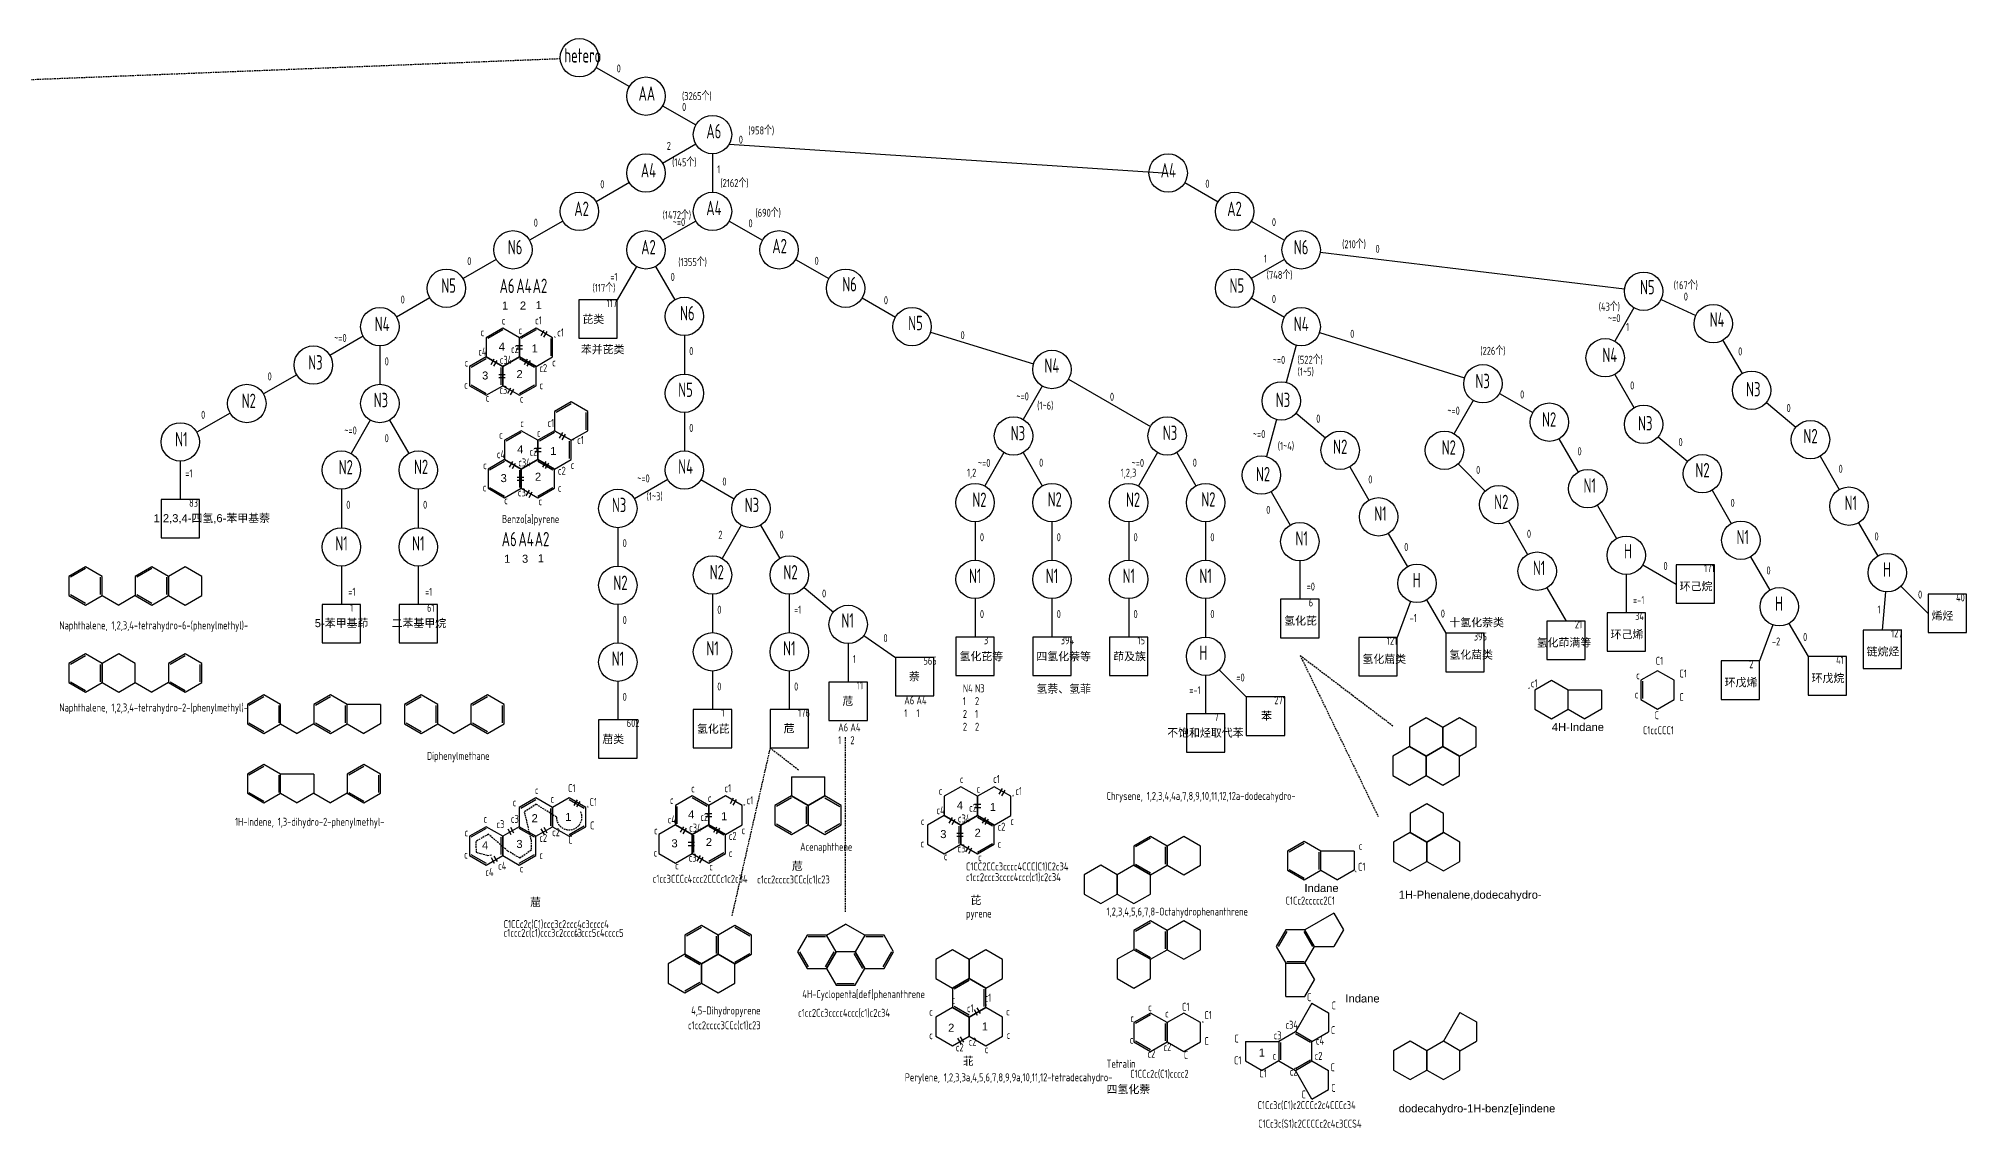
# Model space of a CAD drawing. Header units: millimetres. Extents: x 1948 to 8157, y -969 to 2597.
# Drawn here: x 3629 to 4232, y 1172 to 1512 of the extents above; entities that cross this region are included whole.
import ezdxf

# ---------------------------------------------------------------- set-up
doc = ezdxf.new("R2010")
doc.units = ezdxf.units.MM
doc.linetypes.add('ACAD_ISO07W100', pattern=[3, 0, -3])
doc.linetypes.add('DASHED2', pattern=[9.525, 6.35, -3.175])
for name, color, linetype in [('text', 7, 'ACAD_ISO07W100'), ('打断层', 30, 'Continuous'), ('解构', 10, 'DASHED2')]:
    doc.layers.add(name, color=color, linetype=linetype)
doc.styles.get("Standard").update_dxf_attribs({"font": 'arial.ttf'})
doc.styles.add('text', font='hzs.shx', dxfattribs={"width": 0.75, "bigfont": 'hztx.shx'})

msp = doc.modelspace()

# ---------------------------------------------------------------- linework, layer by layer
for p, q in [((3803.65, 1503.03), (3814.04, 1497.03)), ((3824.43, 1491.03), (3834.83, 1485.03)), ((3834.83, 1479.03), (3824.43, 1473.03)), ((3840.02, 1476.03), (3840.02, 1464.03)), ((3845.22, 1479.03), (3982.38, 1470.03)), ((3814.04, 1467.03), (3803.65, 1461.03)), ((3987.57, 1467.03), (3997.96, 1461.03)), ((3793.26, 1455.03), (3782.87, 1449.03)), ((3834.83, 1455.03), (3824.43, 1449.03)), ((3845.22, 1455.03), (3855.61, 1449.03)), ((4008.36, 1455.03), (4018.75, 1449.03)), ((3772.47, 1443.03), (3762.08, 1437.03)), ((3816.24, 1440.83), (3810.24, 1430.44)), ((3822.24, 1440.83), (3828.24, 1430.44)), ((3866, 1443.03), (3876.4, 1437.03)), ((4018.75, 1443.03), (4008.36, 1437.03)), ((4029.9, 1445.31), (4124.97, 1433.82)), ((3751.69, 1431.03), (3741.3, 1425.03)), ((3886.79, 1431.03), (3897.18, 1425.03)), ((4008.36, 1431.03), (4018.75, 1425.03)), ((4127.92, 1427.9), (4121.92, 1417.51)), ((4136.36, 1430.56), (4147.24, 1425.49)), ((3730.9, 1419.03), (3720.51, 1413.03)), ((3736.1, 1416.03), (3736.1, 1404.03)), ((3831.24, 1419.24), (3831.24, 1407.24)), ((3908.11, 1420.27), (3940.33, 1410.42)), ((4022.39, 1416.23), (4019.29, 1404.64)), ((4029.67, 1420.23), (4074.99, 1406)), ((4155.67, 1417.76), (4161.67, 1407.37)), ((3710.12, 1407.03), (3699.73, 1401.03)), ((3943.07, 1403.46), (3937.07, 1393.07)), ((3951.27, 1405.66), (3976.87, 1390.88)), ((4121.92, 1407.12), (4127.92, 1396.73)), ((4077.71, 1399), (4071.71, 1388.61)), ((4085.91, 1401.2), (4096.3, 1395.2)), ((4169.27, 1398.32), (4178.46, 1390.6)), ((3689.33, 1395.03), (3678.94, 1389.03)), ((3733.1, 1392.83), (3727.1, 1382.44)), ((3739.1, 1392.83), (3745.1, 1382.44)), ((3831.24, 1395.24), (3831.24, 1383.24)), ((4016.18, 1393.05), (4013.07, 1381.46)), ((4022.33, 1394.99), (4031.52, 1387.27)), ((4104.49, 1387), (4110.49, 1376.61)), ((4135.52, 1387.67), (4144.71, 1379.96)), ((3673.75, 1380.03), (3673.75, 1368.03)), ((3931.07, 1382.68), (3925.07, 1372.29)), ((3937.07, 1382.68), (3943.07, 1372.29)), ((3979.07, 1382.68), (3973.07, 1372.29)), ((3985.07, 1382.68), (3991.07, 1372.29)), ((4186.06, 1381.55), (4192.06, 1371.16)), ((3826.04, 1374.24), (3815.65, 1368.24)), ((3836.43, 1374.24), (3846.83, 1368.24)), ((4039.12, 1378.22), (4045.12, 1367.83)), ((4072.95, 1379.17), (4081.44, 1370.69)), ((3724.1, 1371.24), (3724.1, 1359.24)), ((3748.1, 1371.24), (3748.1, 1359.24)), ((4014.52, 1370.46), (4020.52, 1360.07)), ((4152.31, 1370.91), (4158.31, 1360.51)), ((4088.68, 1361.25), (4094.68, 1350.86)), ((4116.49, 1366.22), (4122.49, 1355.83)), ((3810.45, 1359.24), (3810.45, 1347.24)), ((3849.02, 1360.04), (3843.02, 1349.65)), ((3855.02, 1360.04), (3861.02, 1349.65)), ((3922.07, 1361.09), (3922.07, 1349.09)), ((3946.07, 1361.09), (3946.07, 1349.09)), ((3970.07, 1361.09), (3970.07, 1349.09)), ((3994.07, 1361.09), (3994.07, 1349.09)), ((4051.12, 1357.44), (4057.12, 1347.04)), ((4198.06, 1360.76), (4204.06, 1350.37)), ((4164.31, 1350.12), (4170.31, 1339.73)), ((3724.1, 1347.24), (3724.1, 1335.24)), ((3748.1, 1347.24), (3748.1, 1335.24)), ((4023.52, 1348.88), (4023.52, 1336.88)), ((4125.49, 1344.63), (4125.49, 1332.63)), ((4130.69, 1347.63), (4141.08, 1341.63)), ((3649.3, 1338.03), (3654.5, 1335.03)), ((3659.69, 1338.03), (3654.5, 1335.03)), ((3840.02, 1338.46), (3840.02, 1326.46)), ((3864.02, 1338.46), (3864.02, 1326.46)), ((3868.62, 1340.6), (3877.81, 1332.89)), ((4100.68, 1340.46), (4106.68, 1330.07)), ((4206.54, 1339.2), (4205.49, 1327.24)), ((4211.3, 1340.93), (4219.79, 1332.45)), ((3810.45, 1335.24), (3810.45, 1323.24)), ((3922.07, 1337.09), (3922.07, 1325.09)), ((3946.07, 1337.09), (3946.07, 1325.09)), ((3970.07, 1337.09), (3970.07, 1325.09)), ((3994.07, 1337.09), (3994.07, 1325.09)), ((4058.07, 1336.21), (4053.96, 1324.93)), ((4063.12, 1336.65), (4069.12, 1326.26)), ((3887.32, 1325.59), (3897.15, 1318.7)), ((4171.26, 1328.9), (4167.15, 1317.62)), ((4176.31, 1329.34), (4182.31, 1318.95)), ((3882.41, 1323.03), (3882.41, 1311.03)), ((3840.02, 1314.46), (3840.02, 1302.46)), ((3864.02, 1314.46), (3864.02, 1302.46)), ((3994.07, 1313.09), (3994.07, 1301.09)), ((3998.31, 1314.85), (4006.8, 1306.36)), ((3659.69, 1310.83), (3664.89, 1307.83)), ((3670.09, 1310.83), (3664.89, 1307.83)), ((3810.45, 1311.24), (3810.45, 1299.24)), ((4117.77, 1308.5), (4107.37, 1308.5)), ((4117.77, 1308.5), (4117.77, 1302.5)), ((3736.27, 1304), (3725.88, 1304)), ((3736.27, 1304), (3736.27, 1298)), ((4107.37, 1302.5), (4112.57, 1299.5)), ((4117.77, 1302.5), (4112.57, 1299.5)), ((3705.09, 1298), (3710.29, 1295)), ((3715.48, 1298), (3710.29, 1295)), ((3725.88, 1298), (3731.07, 1295)), ((3736.27, 1298), (3731.07, 1295)), ((3754.16, 1298), (3759.35, 1295)), ((3764.55, 1298), (3759.35, 1295)), ((3715.48, 1282.26), (3705.09, 1282.26)), ((3715.48, 1282.26), (3715.48, 1276.26)), ((3864.68, 1281.45), (3864.68, 1275.45)), ((3864.68, 1281.45), (3875.08, 1281.45)), ((3875.08, 1275.45), (3875.08, 1281.45)), ((3705.09, 1276.26), (3710.29, 1273.26)), ((3715.48, 1276.26), (3710.29, 1273.26)), ((3715.48, 1276.26), (3720.68, 1273.26)), ((3725.88, 1276.26), (3720.68, 1273.26)), ((3864.68, 1275.45), (3869.88, 1272.45)), ((3869.88, 1272.45), (3875.08, 1275.45)), ((4040.49, 1258.21), (4030.1, 1258.21)), ((4040.49, 1258.21), (4040.49, 1252.21)), ((4030.1, 1252.21), (4035.3, 1249.21)), ((4040.49, 1252.21), (4035.3, 1249.21)), ((3875.62, 1231.92), (3881.62, 1235.39)), ((3887.62, 1231.92), (3881.62, 1235.39)), ((4034.12, 1238.8), (4025.12, 1233.6)), ((4034.12, 1238.8), (4037.12, 1233.6)), ((4037.12, 1233.6), (4034.12, 1228.41)), ((4019.12, 1212.82), (4019.12, 1223.21)), ((4025.12, 1223.21), (4028.12, 1218.01)), ((4028.12, 1228.41), (4034.12, 1228.41)), ((4025.12, 1212.82), (4028.12, 1218.01)), ((4019.12, 1212.82), (4025.12, 1212.82)), ((4027.32, 1210.72), (4022.12, 1201.72)), ((4027.32, 1210.72), (4032.51, 1207.72)), ((4032.51, 1207.72), (4032.51, 1201.72)), ((4073.56, 1207.83), (4068.36, 1198.83)), ((4073.56, 1207.83), (4078.75, 1204.83)), ((4078.75, 1204.83), (4078.75, 1198.83)), ((4006.53, 1198.72), (4016.93, 1198.72)), ((4006.53, 1198.72), (4006.53, 1192.72)), ((4027.32, 1198.72), (4032.51, 1201.72)), ((4073.56, 1195.83), (4078.75, 1198.83)), ((4006.53, 1192.72), (4011.73, 1189.72)), ((4016.93, 1192.72), (4011.73, 1189.72)), ((4027.32, 1192.72), (4032.51, 1189.72)), ((4027.32, 1180.72), (4022.12, 1189.72)), ((4032.51, 1183.72), (4032.51, 1189.72)), ((4027.32, 1180.72), (4032.51, 1183.72))]:
    msp.add_line(p, q)
for points in [[(3798.24, 1430.44), (3798.24, 1418.44), (3810.24, 1418.44), (3810.24, 1430.44)], [(3769.3, 1418.59), (3769.3, 1412.59), (3774.5, 1409.59), (3779.69, 1412.59), (3779.69, 1418.59), (3774.5, 1421.59)], [(3779.69, 1418.59), (3779.69, 1412.59), (3784.89, 1409.59), (3790.08, 1412.59), (3790.08, 1418.59), (3784.89, 1421.59)], [(3764.1, 1409.59), (3764.1, 1403.59), (3769.3, 1400.59), (3774.5, 1403.59), (3774.5, 1409.59), (3769.3, 1412.59)], [(3774.5, 1409.59), (3774.5, 1403.59), (3779.69, 1400.59), (3784.89, 1403.59), (3784.89, 1409.59), (3779.69, 1412.59)], [(3790.67, 1395.54), (3790.67, 1389.54), (3795.87, 1386.54), (3801.06, 1389.54), (3801.06, 1395.54), (3795.87, 1398.54)], [(3775.08, 1386.54), (3775.08, 1380.54), (3780.28, 1377.54), (3785.47, 1380.54), (3785.47, 1386.54), (3780.28, 1389.54)], [(3785.47, 1386.54), (3785.47, 1380.54), (3790.67, 1377.54), (3795.87, 1380.54), (3795.87, 1386.54), (3790.67, 1389.54)], [(3769.89, 1377.54), (3769.89, 1371.54), (3775.08, 1368.54), (3780.28, 1371.54), (3780.28, 1377.54), (3775.08, 1380.54)], [(3780.28, 1377.54), (3780.28, 1371.54), (3785.47, 1368.54), (3790.67, 1371.54), (3790.67, 1377.54), (3785.47, 1380.54)], [(3667.75, 1368.03), (3667.75, 1356.03), (3679.75, 1356.03), (3679.75, 1368.03)], [(3638.91, 1344.03), (3638.91, 1338.03), (3644.1, 1335.03), (3649.3, 1338.03), (3649.3, 1344.03), (3644.1, 1347.03)], [(3659.69, 1344.03), (3659.69, 1338.03), (3664.89, 1335.03), (3670.09, 1338.03), (3670.09, 1344.03), (3664.89, 1347.03)], [(3670.09, 1344.03), (3670.09, 1338.03), (3675.28, 1335.03), (3680.48, 1338.03), (3680.48, 1344.03), (3675.28, 1347.03)], [(4141.08, 1347.63), (4141.08, 1335.63), (4153.08, 1335.63), (4153.08, 1347.63)], [(4219.79, 1338.45), (4219.79, 1326.45), (4231.79, 1326.45), (4231.79, 1338.45)], [(3718.1, 1335.24), (3718.1, 1323.24), (3730.1, 1323.24), (3730.1, 1335.24)], [(3742.1, 1335.24), (3742.1, 1323.24), (3754.1, 1323.24), (3754.1, 1335.24)], [(4017.52, 1336.88), (4017.52, 1324.88), (4029.52, 1324.88), (4029.52, 1336.88)], [(4119.49, 1332.63), (4119.49, 1320.63), (4131.49, 1320.63), (4131.49, 1332.63)], [(4069.12, 1326.26), (4069.12, 1314.26), (4081.12, 1314.26), (4081.12, 1326.26)], [(4100.68, 1330.07), (4100.68, 1318.07), (4112.68, 1318.07), (4112.68, 1330.07)], [(4199.49, 1327.24), (4199.49, 1315.24), (4211.49, 1315.24), (4211.49, 1327.24)], [(3638.91, 1316.83), (3638.91, 1310.83), (3644.1, 1307.83), (3649.3, 1310.83), (3649.3, 1316.83), (3644.1, 1319.83)], [(3649.3, 1316.83), (3649.3, 1310.83), (3654.5, 1307.83), (3659.69, 1310.83), (3659.69, 1316.83), (3654.5, 1319.83)], [(3670.09, 1316.83), (3670.09, 1310.83), (3675.28, 1307.83), (3680.48, 1310.83), (3680.48, 1316.83), (3675.28, 1319.83)], [(3916.07, 1325.09), (3916.07, 1313.09), (3928.07, 1313.09), (3928.07, 1325.09)], [(3940.07, 1325.09), (3940.07, 1313.09), (3952.07, 1313.09), (3952.07, 1325.09)], [(3964.07, 1325.09), (3964.07, 1313.09), (3976.07, 1313.09), (3976.07, 1325.09)], [(4041.96, 1324.93), (4041.96, 1312.93), (4053.96, 1312.93), (4053.96, 1324.93)], [(3897.15, 1318.7), (3897.15, 1306.7), (3909.15, 1306.7), (3909.15, 1318.7)], [(4130.09, 1305.57), (4135.28, 1302.57), (4140.48, 1305.57), (4140.48, 1311.57), (4135.28, 1314.57), (4130.09, 1311.57)], [(4155.15, 1317.62), (4155.15, 1305.62), (4167.15, 1305.62), (4167.15, 1317.62)], [(4182.31, 1318.95), (4182.31, 1306.95), (4194.31, 1306.95), (4194.31, 1318.95)], [(3876.41, 1311.03), (3876.41, 1299.03), (3888.41, 1299.03), (3888.41, 1311.03)], [(4096.98, 1308.5), (4096.98, 1302.5), (4102.18, 1299.5), (4107.37, 1302.5), (4107.37, 1308.5), (4102.18, 1311.5)], [(3694.7, 1304), (3694.7, 1298), (3699.9, 1295), (3705.09, 1298), (3705.09, 1304), (3699.9, 1307)], [(3715.48, 1304), (3715.48, 1298), (3720.68, 1295), (3725.88, 1298), (3725.88, 1304), (3720.68, 1307)], [(3743.77, 1304), (3743.77, 1298), (3748.96, 1295), (3754.16, 1298), (3754.16, 1304), (3748.96, 1307)], [(3764.55, 1304), (3764.55, 1298), (3769.75, 1295), (3774.94, 1298), (3774.94, 1304), (3769.75, 1307)], [(3834.02, 1302.46), (3834.02, 1290.46), (3846.02, 1290.46), (3846.02, 1302.46)], [(3858.02, 1302.46), (3858.02, 1290.46), (3870.02, 1290.46), (3870.02, 1302.46)], [(3988.07, 1301.09), (3988.07, 1289.09), (4000.07, 1289.09), (4000.07, 1301.09)], [(4006.8, 1306.36), (4006.8, 1294.36), (4018.8, 1294.36), (4018.8, 1306.36)], [(3804.45, 1299.24), (3804.45, 1287.24), (3816.45, 1287.24), (3816.45, 1299.24)], [(4057.78, 1296.85), (4057.78, 1290.85), (4062.97, 1287.85), (4068.17, 1290.85), (4068.17, 1296.85), (4062.97, 1299.85)], [(4068.17, 1296.85), (4068.17, 1290.85), (4073.37, 1287.85), (4078.56, 1290.85), (4078.56, 1296.85), (4073.37, 1299.85)], [(4052.58, 1287.85), (4052.58, 1281.85), (4057.78, 1278.85), (4062.97, 1281.85), (4062.97, 1287.85), (4057.78, 1290.85)], [(4062.97, 1287.85), (4062.97, 1281.85), (4068.17, 1278.85), (4073.37, 1281.85), (4073.37, 1287.85), (4068.17, 1290.85)], [(3694.7, 1282.26), (3694.7, 1276.26), (3699.9, 1273.26), (3705.09, 1276.26), (3705.09, 1282.26), (3699.9, 1285.26)], [(3725.88, 1282.26), (3725.88, 1276.26), (3731.07, 1273.26), (3736.27, 1276.26), (3736.27, 1282.26), (3731.07, 1285.26)], [(3912.44, 1275.33), (3912.44, 1269.33), (3917.63, 1266.33), (3922.83, 1269.33), (3922.83, 1275.33), (3917.63, 1278.33)], [(3922.83, 1275.33), (3922.83, 1269.33), (3928.02, 1266.33), (3933.22, 1269.33), (3933.22, 1275.33), (3928.02, 1278.33)], [(3779.66, 1271.84), (3779.66, 1265.84), (3784.86, 1262.84), (3790.06, 1265.84), (3790.06, 1271.84), (3784.86, 1274.84)], [(3790.06, 1271.84), (3790.06, 1265.84), (3795.25, 1262.84), (3800.45, 1265.84), (3800.45, 1271.84), (3795.25, 1274.84)], [(3828.47, 1272.45), (3828.47, 1266.45), (3833.66, 1263.45), (3838.86, 1266.45), (3838.86, 1272.45), (3833.66, 1275.45)], [(3838.86, 1272.45), (3838.86, 1266.45), (3844.06, 1263.45), (3849.25, 1266.45), (3849.25, 1272.45), (3844.06, 1275.45)], [(3859.49, 1272.45), (3859.49, 1266.45), (3864.68, 1263.45), (3869.88, 1266.45), (3869.88, 1272.45), (3864.68, 1275.45)], [(3869.88, 1272.45), (3869.88, 1266.45), (3875.08, 1263.45), (3880.27, 1266.45), (3880.27, 1272.45), (3875.08, 1275.45)], [(4057.97, 1270), (4057.97, 1264), (4063.16, 1261), (4068.36, 1264), (4068.36, 1270), (4063.16, 1273)], [(3764.07, 1262.84), (3764.07, 1256.84), (3769.27, 1253.84), (3774.47, 1256.84), (3774.47, 1262.84), (3769.27, 1265.84)], [(3774.47, 1262.84), (3774.47, 1256.84), (3779.66, 1253.84), (3784.86, 1256.84), (3784.86, 1262.84), (3779.66, 1265.84)], [(3823.27, 1263.45), (3823.27, 1257.45), (3828.47, 1254.45), (3833.66, 1257.45), (3833.66, 1263.45), (3828.47, 1266.45)], [(3833.66, 1263.45), (3833.66, 1257.45), (3838.86, 1254.45), (3844.06, 1257.45), (3844.06, 1263.45), (3838.86, 1266.45)], [(3907.24, 1266.33), (3907.24, 1260.33), (3912.44, 1257.33), (3917.63, 1260.33), (3917.63, 1266.33), (3912.44, 1269.33)], [(3917.63, 1266.33), (3917.63, 1260.33), (3922.83, 1257.33), (3928.02, 1260.33), (3928.02, 1266.33), (3922.83, 1269.33)], [(3971.7, 1259.8), (3971.7, 1253.8), (3976.9, 1250.8), (3982.09, 1253.8), (3982.09, 1259.8), (3976.9, 1262.8)], [(3982.09, 1259.8), (3982.09, 1253.8), (3987.29, 1250.8), (3992.48, 1253.8), (3992.48, 1259.8), (3987.29, 1262.8)], [(4019.71, 1258.21), (4019.71, 1252.21), (4024.91, 1249.21), (4030.1, 1252.21), (4030.1, 1258.21), (4024.91, 1261.21)], [(4052.77, 1261), (4052.77, 1255), (4057.97, 1252), (4063.16, 1255), (4063.16, 1261), (4057.97, 1264)], [(4063.16, 1261), (4063.16, 1255), (4068.36, 1252), (4073.56, 1255), (4073.56, 1261), (4068.36, 1264)], [(3956.11, 1250.8), (3956.11, 1244.8), (3961.31, 1241.8), (3966.5, 1244.8), (3966.5, 1250.8), (3961.31, 1253.8)], [(3966.5, 1250.8), (3966.5, 1244.8), (3971.7, 1241.8), (3976.9, 1244.8), (3976.9, 1250.8), (3971.7, 1253.8)], [(3831.41, 1231.98), (3831.41, 1225.98), (3836.6, 1222.98), (3841.8, 1225.98), (3841.8, 1231.98), (3836.6, 1234.98)], [(3841.8, 1231.98), (3841.8, 1225.98), (3846.99, 1222.98), (3852.19, 1225.98), (3852.19, 1231.98), (3846.99, 1234.98)], [(3971.7, 1233.42), (3971.7, 1227.42), (3976.9, 1224.42), (3982.09, 1227.42), (3982.09, 1233.42), (3976.9, 1236.42)], [(3982.09, 1233.42), (3982.09, 1227.42), (3987.29, 1224.42), (3992.48, 1227.42), (3992.48, 1233.42), (3987.29, 1236.42)], [(3869.62, 1231.92), (3866.62, 1226.73), (3869.62, 1221.53), (3875.62, 1221.53), (3878.62, 1226.73), (3875.62, 1231.92)], [(3887.62, 1231.92), (3884.62, 1226.73), (3887.62, 1221.53), (3893.62, 1221.53), (3896.62, 1226.73), (3893.62, 1231.92)], [(4016.12, 1228.41), (4019.12, 1223.21), (4025.12, 1223.21), (4028.12, 1228.41), (4025.12, 1233.6), (4019.12, 1233.6)], [(3826.21, 1222.98), (3826.21, 1216.98), (3831.41, 1213.98), (3836.6, 1216.98), (3836.6, 1222.98), (3831.41, 1225.98)], [(3836.6, 1222.98), (3836.6, 1216.98), (3841.8, 1213.98), (3846.99, 1216.98), (3846.99, 1222.98), (3841.8, 1225.98)], [(3878.62, 1226.73), (3875.62, 1221.53), (3878.62, 1216.33), (3884.62, 1216.33), (3887.62, 1221.53), (3884.62, 1226.73)], [(3909.8, 1224.39), (3909.8, 1218.39), (3915, 1215.39), (3920.19, 1218.39), (3920.19, 1224.39), (3915, 1227.39)], [(3920.19, 1224.39), (3920.19, 1218.39), (3925.39, 1215.39), (3930.58, 1218.39), (3930.58, 1224.39), (3925.39, 1227.39)], [(3966.5, 1224.42), (3966.5, 1218.42), (3971.7, 1215.42), (3976.9, 1218.42), (3976.9, 1224.42), (3971.7, 1227.42)], [(3915, 1215.39), (3915, 1209.39), (3920.19, 1206.39), (3925.39, 1209.39), (3925.39, 1215.39), (3920.19, 1218.39)], [(3909.8, 1206.39), (3909.8, 1200.39), (3915, 1197.39), (3920.19, 1200.39), (3920.19, 1206.39), (3915, 1209.39)], [(3920.19, 1206.39), (3920.19, 1200.39), (3925.39, 1197.39), (3930.58, 1200.39), (3930.58, 1206.39), (3925.39, 1209.39)], [(3971.7, 1204.64), (3971.7, 1198.64), (3976.9, 1195.64), (3982.09, 1198.64), (3982.09, 1204.64), (3976.9, 1207.64)], [(3982.09, 1204.64), (3982.09, 1198.64), (3987.29, 1195.64), (3992.48, 1198.64), (3992.48, 1204.64), (3987.29, 1207.64)], [(4016.93, 1192.72), (4022.12, 1189.72), (4027.32, 1192.72), (4027.32, 1198.72), (4022.12, 1201.72), (4016.93, 1198.72)], [(4052.77, 1195.83), (4052.77, 1189.83), (4057.97, 1186.83), (4063.16, 1189.83), (4063.16, 1195.83), (4057.97, 1198.83)], [(4063.16, 1195.83), (4063.16, 1189.83), (4068.36, 1186.83), (4073.56, 1189.83), (4073.56, 1195.83), (4068.36, 1198.83)]]:
    msp.add_lwpolyline(points, close=True)
for points in [[(3774.5, 1421.01), (3769.8, 1418.3)], [(3784.89, 1421.01), (3780.19, 1418.3)], [(3789.58, 1412.87), (3789.58, 1418.3)], [(3769.3, 1412.01), (3764.6, 1409.3)], [(3784.39, 1409.3), (3779.69, 1412.01)], [(3764.6, 1403.87), (3769.3, 1401.16)], [(3774, 1403.87), (3774, 1409.3)], [(3779.69, 1401.16), (3784.39, 1403.87)], [(3795.87, 1397.96), (3791.17, 1395.25)], [(3800.56, 1389.83), (3800.56, 1395.25)], [(3780.28, 1388.96), (3775.58, 1386.25)], [(3790.67, 1388.96), (3785.97, 1386.25)], [(3795.37, 1380.83), (3795.37, 1386.25)], [(3775.08, 1379.96), (3770.39, 1377.25)], [(3790.17, 1377.25), (3785.47, 1379.96)], [(3779.78, 1371.83), (3779.78, 1377.25)], [(3770.39, 1371.83), (3775.08, 1369.11)], [(3785.47, 1369.11), (3790.17, 1371.83)], [(3644.1, 1346.46), (3639.41, 1343.74)], [(3648.8, 1338.32), (3648.8, 1343.74)], [(3664.89, 1346.46), (3660.19, 1343.74)], [(3669.59, 1338.32), (3669.59, 1343.74)], [(3639.41, 1338.32), (3644.1, 1335.61)], [(3660.19, 1338.32), (3664.89, 1335.61)], [(3644.1, 1319.25), (3639.41, 1316.54)], [(3675.28, 1319.25), (3670.59, 1316.54)], [(3648.8, 1311.12), (3648.8, 1316.54)], [(3679.98, 1311.12), (3679.98, 1316.54)], [(3639.41, 1311.12), (3644.1, 1308.41)], [(3670.59, 1311.12), (3675.28, 1308.41)], [(4130.59, 1311.28), (4130.59, 1305.86)], [(3699.9, 1306.43), (3695.2, 1303.72)], [(3704.59, 1298.29), (3704.59, 1303.72)], [(3720.68, 1306.43), (3715.98, 1303.72)], [(3725.38, 1298.29), (3725.38, 1303.72)], [(3748.96, 1306.43), (3744.27, 1303.72)], [(3753.66, 1298.29), (3753.66, 1303.72)], [(3769.75, 1306.43), (3765.05, 1303.72)], [(3774.44, 1298.29), (3774.44, 1303.72)], [(3695.2, 1298.29), (3699.9, 1295.58)], [(3715.98, 1298.29), (3720.68, 1295.58)], [(3744.27, 1298.29), (3748.96, 1295.58)], [(3765.05, 1298.29), (3769.75, 1295.58)], [(3699.9, 1284.68), (3695.2, 1281.97)], [(3731.07, 1284.68), (3726.38, 1281.97)], [(3704.59, 1276.55), (3704.59, 1281.97)], [(3735.77, 1276.55), (3735.77, 1281.97)], [(3695.2, 1276.55), (3699.9, 1273.83)], [(3726.38, 1276.55), (3731.07, 1273.83)], [(3784.86, 1274.26), (3780.16, 1271.55)], [(3789.56, 1266.13), (3789.56, 1271.55)], [(3799.95, 1271.55), (3795.25, 1274.26)], [(3828.97, 1266.74), (3828.97, 1272.16)], [(3838.36, 1272.16), (3833.66, 1274.87)], [(3864.68, 1274.87), (3859.99, 1272.16)], [(3869.38, 1266.74), (3869.38, 1272.16)], [(3875.08, 1274.87), (3879.77, 1272.16)], [(3769.27, 1265.26), (3764.57, 1262.55)], [(3784.36, 1262.55), (3779.66, 1265.26)], [(3795.25, 1263.41), (3799.95, 1266.13)], [(3843.56, 1263.16), (3838.86, 1265.87)], [(3859.99, 1266.74), (3864.68, 1264.03)], [(3879.77, 1266.74), (3875.08, 1264.03)], [(3917.13, 1260.62), (3917.13, 1266.04)], [(3927.52, 1266.04), (3922.83, 1268.76)], [(3773.97, 1257.13), (3773.97, 1262.55)], [(3834.16, 1257.74), (3834.16, 1263.16)], [(3922.83, 1257.91), (3927.52, 1260.62)], [(3976.9, 1262.22), (3972.2, 1259.51)], [(3981.59, 1254.09), (3981.59, 1259.51)], [(4024.91, 1260.63), (4020.21, 1257.92)], [(3764.57, 1257.13), (3769.27, 1254.41)], [(3779.66, 1254.41), (3784.36, 1257.13)], [(3838.86, 1255.03), (3843.56, 1257.74)], [(3972.2, 1254.09), (3976.9, 1251.38)], [(4029.6, 1252.5), (4029.6, 1257.92)], [(4020.21, 1252.5), (4024.91, 1249.79)], [(3976.9, 1235.84), (3972.2, 1233.13)], [(3836.6, 1234.4), (3831.91, 1231.69)], [(3841.3, 1226.27), (3841.3, 1231.69)], [(3851.69, 1231.69), (3846.99, 1234.4)], [(3875.33, 1231.42), (3869.91, 1231.42)], [(3893.33, 1231.42), (3887.91, 1231.42)], [(3981.59, 1227.71), (3981.59, 1233.13)], [(4019.41, 1233.1), (4016.7, 1228.41)], [(4027.54, 1228.41), (4024.83, 1233.1)], [(3836.1, 1222.69), (3831.41, 1225.4)], [(3846.99, 1223.56), (3851.69, 1226.27)], [(3867.2, 1226.73), (3869.91, 1222.03)], [(3875.33, 1222.03), (3878.04, 1226.73)], [(3887.04, 1221.53), (3884.33, 1226.23)], [(3893.33, 1222.03), (3896.04, 1226.73)], [(3972.2, 1227.71), (3976.9, 1225)], [(4019.41, 1223.71), (4024.83, 1223.71)], [(3831.41, 1214.56), (3836.1, 1217.27)], [(3878.91, 1216.83), (3884.33, 1216.83)], [(3920.19, 1217.81), (3915.5, 1215.1)], [(3924.89, 1209.68), (3924.89, 1215.1)], [(3920.19, 1206.97), (3915.5, 1209.68)], [(3976.9, 1207.06), (3972.2, 1204.35)], [(3972.2, 1198.93), (3976.9, 1196.22)], [(3981.59, 1198.93), (3981.59, 1204.35)], [(4026.82, 1198.44), (4022.12, 1201.15)], [(4017.43, 1198.44), (4017.43, 1193.01)], [(4022.12, 1190.3), (4026.82, 1193.01)]]:
    msp.add_lwpolyline(points)
for centre in [(3798.45, 1506.03), (3819.24, 1494.03), (3840.02, 1482.03), (3819.24, 1470.03), (3982.38, 1470.03), (3798.45, 1458.03), (3840.02, 1458.03), (4003.16, 1458.03), (3777.67, 1446.03), (3819.24, 1446.03), (3860.81, 1446.03), (4023.94, 1446.03), (3756.88, 1434.03), (3881.59, 1434.03), (4003.16, 1434.03), (4130.92, 1433.1), (3736.1, 1422.03), (3831.24, 1425.24), (3902.38, 1422.03), (4023.94, 1422.03), (4152.67, 1422.96), (3715.32, 1410.03), (4118.92, 1412.31), (3946.07, 1408.66), (4080.71, 1404.2), (3694.53, 1398.03), (3736.1, 1398.03), (3831.24, 1401.24), (4017.73, 1398.84), (4164.67, 1402.17), (4101.49, 1392.2), (4130.92, 1391.53), (3673.75, 1386.03), (3934.07, 1387.88), (3982.07, 1387.88), (4183.06, 1386.74), (4036.12, 1383.42), (4068.71, 1383.42), (3724.1, 1377.24), (3748.1, 1377.24), (3831.24, 1377.24), (4011.52, 1375.66), (4149.31, 1376.1), (4113.49, 1371.42), (3810.45, 1365.24), (3852.02, 1365.24), (3922.07, 1367.09), (3946.07, 1367.09), (3970.07, 1367.09), (3994.07, 1367.09), (4048.12, 1362.63), (4085.68, 1366.45), (4195.06, 1365.96), (4161.31, 1355.32), (3724.1, 1353.24), (3748.1, 1353.24), (4023.52, 1354.88), (4125.49, 1350.63), (3840.02, 1344.46), (3864.02, 1344.46), (4097.68, 1345.66), (4207.06, 1345.18), (3810.45, 1341.24), (3922.07, 1343.09), (3946.07, 1343.09), (3970.07, 1343.09), (3994.07, 1343.09), (4060.12, 1341.85), (4173.31, 1334.53), (3882.41, 1329.03), (3840.02, 1320.46), (3864.02, 1320.46), (3810.45, 1317.24), (3994.07, 1319.09)]:
    msp.add_circle(centre, 6)
at = {"layer": '打断层'}
for p, q in [((3778.69, 1416.11), (3780.69, 1416.11)), ((3786.45, 1419.24), (3787.45, 1420.97)), ((3787.32, 1418.74), (3788.32, 1420.47)), ((3770.86, 1410.24), (3771.86, 1411.97)), ((3771.73, 1409.74), (3772.73, 1411.47)), ((3778.69, 1415.11), (3780.69, 1415.11)), ((3781.26, 1410.24), (3782.26, 1411.97)), ((3782.12, 1409.74), (3783.12, 1411.47)), ((3773.25, 1407.11), (3775.25, 1407.11)), ((3773.25, 1406.11), (3775.25, 1406.11)), ((3776.06, 1401.24), (3777.06, 1402.97)), ((3776.92, 1400.74), (3777.92, 1402.47)), ((3792.23, 1387.19), (3793.23, 1388.92)), ((3793.1, 1386.69), (3794.1, 1388.42)), ((3776.64, 1378.19), (3777.64, 1379.92)), ((3777.51, 1377.69), (3778.51, 1379.42)), ((3784.47, 1384.06), (3786.47, 1384.06)), ((3784.47, 1383.06), (3786.47, 1383.06)), ((3787.04, 1378.19), (3788.04, 1379.92)), ((3787.9, 1377.69), (3788.9, 1379.42)), ((3779.03, 1375.06), (3781.03, 1375.06)), ((3779.03, 1374.06), (3781.03, 1374.06)), ((3781.84, 1369.19), (3782.84, 1370.92)), ((3782.71, 1368.69), (3783.71, 1370.42)), ((3929.59, 1275.99), (3930.59, 1277.72)), ((3930.45, 1275.49), (3931.45, 1277.22)), ((3796.81, 1272.49), (3797.81, 1274.22)), ((3797.68, 1271.99), (3798.68, 1273.72)), ((3845.62, 1273.1), (3846.62, 1274.84)), ((3846.48, 1272.6), (3847.48, 1274.34)), ((3921.83, 1272.86), (3923.83, 1272.86)), ((3921.83, 1271.86), (3923.83, 1271.86)), ((3776.03, 1265.18), (3777.03, 1263.45)), ((3776.9, 1265.68), (3777.9, 1263.95)), ((3786.42, 1265.18), (3787.42, 1263.45)), ((3787.29, 1265.68), (3788.29, 1263.95)), ((3830.03, 1264.1), (3831.03, 1265.84)), ((3830.9, 1263.6), (3831.9, 1265.34)), ((3837.86, 1269.98), (3839.86, 1269.98)), ((3837.86, 1268.98), (3839.86, 1268.98)), ((3840.42, 1264.1), (3841.42, 1265.84)), ((3841.29, 1263.6), (3842.29, 1265.34)), ((3914, 1266.99), (3915, 1268.72)), ((3914.86, 1266.49), (3915.86, 1268.22)), ((3924.39, 1266.99), (3925.39, 1268.72)), ((3925.26, 1266.49), (3926.26, 1268.22)), ((3832.41, 1260.98), (3834.41, 1260.98)), ((3832.41, 1259.98), (3834.41, 1259.98)), ((3916.38, 1263.86), (3918.38, 1263.86)), ((3916.38, 1262.86), (3918.38, 1262.86)), ((3919.2, 1257.99), (3920.2, 1259.72)), ((3920.06, 1257.49), (3921.06, 1259.22)), ((3770.83, 1256.18), (3771.83, 1254.45)), ((3771.7, 1256.68), (3772.7, 1254.95)), ((3835.23, 1255.1), (3836.23, 1256.84)), ((3836.09, 1254.6), (3837.09, 1256.34)), ((3921.75, 1208.74), (3922.75, 1207)), ((3922.62, 1209.24), (3923.62, 1207.5)), ((3916.56, 1199.74), (3917.56, 1198)), ((3917.42, 1200.24), (3918.42, 1198.5))]:
    msp.add_line(p, q, dxfattribs=at)
at = {"layer": '解构', "ltscale": 0.08}
for p, q in [((3462.3, 1492.71), (3792.46, 1505.79)), ((4023.63, 1319.32), (4052.71, 1297.27)), ((4023.63, 1319.32), (4047.97, 1269.05)), ((3858.02, 1290.46), (3846, 1237.74)), ((3858.02, 1290.46), (3867.05, 1283.5)), ((3881.62, 1239.2), (3881.62, 1293.96)), ((3784.92, 1272.85), (3781.23, 1270.4)), ((3791.25, 1268.84), (3784.92, 1272.85)), ((3781.23, 1270.4), (3782.29, 1265.95)), ((3782.29, 1265.95), (3783.32, 1261.61)), ((3770.03, 1263.48), (3766.06, 1261.23)), ((3766.06, 1261.23), (3766.18, 1257.83)), ((3776.01, 1258.28), (3770.03, 1263.48)), ((3783.32, 1261.61), (3783.32, 1258.48)), ((3766.18, 1257.83), (3769.77, 1256.88)), ((3769.77, 1256.88), (3771.15, 1257.08)), ((3779.82, 1256.03), (3776.01, 1258.28)), ((3783.32, 1258.48), (3779.82, 1256.03))]:
    msp.add_line(p, q, dxfattribs=at)
msp.add_arc((3795.25, 1268.84), 4, 180, 27.49392, dxfattribs=at)

# ---------------------------------------------------------------- texts
at = {"layer": 'text', "style": 'text', "width": 0.75}
for s, height, p in [('hetero', 4.5, (3793.71, 1504.53)), ('0', 2.5, (3810.08, 1501.43)), ('AA', 4.5, (3816.93, 1492.62)), ('(3265个)', 2.5, (3830.48, 1492.8)), ('0', 2.5, (3830.51, 1489.42)), ('A6', 4.5, (3838.11, 1480.85)), ('0', 2.5, (3848.23, 1479.21)), ('(958个)', 2.5, (3851.2, 1482.07)), ('2', 2.5, (3825.73, 1477.25)), ('A4', 4.5, (3817.64, 1468.62)), ('(145个)', 2.5, (3827.39, 1472.14)), ('1', 2.5, (3841.51, 1469.94)), ('A4', 4.5, (3980.07, 1468.62)), ('0', 2.5, (3804.95, 1465.25)), ('(2162个)', 2.5, (3842.48, 1465.64)), ('0', 2.5, (3994, 1465.43)), ('A2', 4.5, (3796.86, 1456.62)), ('(1472个)', 2.5, (3824.44, 1455.65)), ('A4', 4.5, (3838.09, 1456.86)), ('(690个)', 2.5, (3853.43, 1456.35)), ('A2', 4.5, (4000.85, 1456.62)), ('0', 2.5, (3784.16, 1453.25)), ('~=0', 2.5, (3827.58, 1453.43)), ('0', 2.5, (3851.25, 1453.08)), ('0', 2.5, (4014.78, 1453.43)), ('N6', 4.5, (3776.07, 1444.62)), ('A2', 4.5, (3817.75, 1444.62)), ('A2', 4.5, (3858.72, 1444.97)), ('N6', 4.5, (4021.64, 1444.62)), ('(210个)', 2.5, (4036.73, 1446.53)), ('0', 2.5, (4047.15, 1445.09)), ('0', 2.5, (3763.38, 1441.25)), ('(1355个)', 2.5, (3829.32, 1440.98)), ('0', 2.5, (3871.9, 1441.36)), ('1', 2.5, (4012.31, 1442.02)), ('(748个)', 2.5, (4013.15, 1436.94)), ('N5', 4.5, (3755.29, 1432.62)), ('A6', 4.5, (3773.52, 1432.53)), ('A4', 4.5, (3778.75, 1432.53)), ('A2', 4.5, (3783.84, 1432.53)), ('(117个)', 2.5, (3802.56, 1432.91)), ('=1', 2.5, (3808.11, 1436.36)), ('0', 2.5, (3826.95, 1436.32)), ('N6', 4.5, (3880.56, 1433.04)), ('N5', 4.5, (4001.56, 1432.62)), ('N5', 4.5, (4129.81, 1432.14)), ('(167个)', 2.5, (4140.32, 1433.73)), ('0', 2.5, (3742.59, 1429.25)), ('117', 2.5, (3806.99, 1428.17)), ('N6', 4.5, (3829.89, 1423.99)), ('0', 2.5, (3893.55, 1429.03)), ('0', 2.5, (4014.78, 1429.43)), ('(43个)', 2.5, (4116.9, 1427.01)), ('0', 2.5, (4143.47, 1430.18)), ('N4', 4.5, (3734.5, 1420.62)), ('c', 2.5, (3774.19, 1422.69)), ('c1', 2.5, (3784.58, 1422.75)), ('c1', 2.5, (3791.51, 1418.99)), ('N5', 4.5, (3901.16, 1420.92)), ('N4', 4.5, (4021.64, 1420.62)), ('~=0', 2.5, (4119.8, 1423.43)), ('1', 2.5, (4125.43, 1420.69)), ('N4', 4.5, (4151.56, 1422)), ('~=0', 2.5, (3721.81, 1417.25)), ('c4', 2.5, (3766.86, 1412.98)), ('c', 2.5, (3767.56, 1419.04)), ('c2', 2.5, (3777.06, 1413.78)), ('c', 2.5, (3779.41, 1419.67)), ('0', 2.5, (3832.73, 1413.15)), ('0', 2.5, (3917.51, 1418.13)), ('0', 2.5, (4039.24, 1418.56)), ('(226个)', 2.5, (4079.9, 1413.24)), ('N4', 4.5, (4118.05, 1410.95)), ('0', 2.5, (4160.46, 1413.05)), ('N3', 4.5, (3713.72, 1408.62)), ('0', 2.5, (3737.59, 1409.94)), ('c', 2.5, (3762.58, 1409.56)), ('c34', 2.5, (3773.56, 1410.42)), ('c2', 2.5, (3785.94, 1407.84)), ('c', 2.5, (3789.93, 1409.62)), ('N4', 4.5, (3943.74, 1407.63)), ('~=0', 2.5, (4015.05, 1410.41)), ('(522个)', 2.5, (4022.82, 1410.44)), ('0', 2.5, (3701.02, 1405.25)), ('c', 2.5, (3762.45, 1402.62)), ('c3', 2.5, (3773.43, 1401.06)), ('c', 2.5, (3785.94, 1402.49)), ('N5', 4.5, (3829.31, 1400.08)), ('N3', 4.5, (4078.4, 1402.8)), ('0', 2.5, (4126.71, 1402.41)), ('N3', 4.5, (4162.95, 1400.24)), ('N2', 4.5, (3692.93, 1396.62)), ('N3', 4.5, (3734.17, 1396.86)), ('c', 2.5, (3769.17, 1398.6)), ('c', 2.5, (3779.85, 1398.29)), ('~=0', 2.5, (3934.95, 1399)), ('(1~6)', 2.5, (3941.45, 1396.13)), ('0', 2.5, (3964.19, 1398.89)), ('N3', 4.5, (4016.01, 1396.91)), ('0', 2.5, (4092.33, 1399.6)), ('0', 2.5, (4175.58, 1395.37)), ('0', 2.5, (3680.24, 1393.25)), ('c', 2.5, (3779.97, 1390.64)), ('c1', 2.5, (3788.47, 1390.7)), ('0', 2.5, (3832.73, 1389.15)), ('0', 2.5, (4028.64, 1392.04)), ('~=0', 2.5, (4069.59, 1394.54)), ('N2', 4.5, (4099.19, 1390.8)), ('N3', 4.5, (4129.2, 1389.59)), ('N1', 4.5, (3672.15, 1384.62)), ('~=0', 2.5, (3724.98, 1388.36)), ('0', 2.5, (3737.59, 1385.94)), ('c', 2.5, (3773.35, 1386.99)), ('c', 2.5, (3785.19, 1387.62)), ('c1', 2.5, (3797.75, 1385.38)), ('N3', 4.5, (3933.2, 1386.51)), ('N3', 4.5, (3980.72, 1386.63)), ('~=0', 2.5, (4008.84, 1387.23)), ('N2', 4.5, (4033.93, 1382.28)), ('N2', 4.5, (4067.84, 1382.05)), ('0', 2.5, (4141.83, 1384.73)), ('N2', 4.5, (4180.87, 1385.61)), ('N2', 4.5, (3723.23, 1375.88)), ('N2', 4.5, (3746.75, 1375.99)), ('c4', 2.5, (3772.65, 1380.93)), ('c34', 2.5, (3779.34, 1378.37)), ('c2', 2.5, (3782.84, 1381.73)), ('c', 2.5, (3795.72, 1377.57)), ('N4', 4.5, (3829.31, 1376.08)), ('~=0', 2.5, (3922.95, 1378.21)), ('0', 2.5, (3942.06, 1378.28)), ('~=0', 2.5, (3970.95, 1378.21)), ('0', 2.5, (3990.06, 1378.28)), ('0', 2.5, (4110.27, 1381.85)), ('N2', 4.5, (4147.12, 1374.97)), ('=1', 2.5, (3675.31, 1374.94)), ('c', 2.5, (3768.36, 1377.51)), ('c2', 2.5, (3791.72, 1375.79)), ('~=0', 2.5, (3816.5, 1373.39)), ('0', 2.5, (3843.11, 1372.39)), ('1,2', 2.5, (3919.53, 1375.17)), ('1,2,3', 2.5, (3967.53, 1375.17)), ('N2', 4.5, (4009.8, 1373.72)), ('0', 2.5, (4044.9, 1373.06)), ('0', 2.5, (4078.58, 1376.04)), ('N1', 4.5, (4112.15, 1370.17)), ('0', 2.5, (4191.84, 1376.39)), ('83', 2.5, (3676.5, 1365.76)), ('0', 2.5, (3725.59, 1365.15)), ('0', 2.5, (3749.59, 1365.15)), ('c', 2.5, (3768.23, 1370.57)), ('c', 2.5, (3774.95, 1366.55)), ('c3', 2.5, (3779.21, 1369.01)), ('c', 2.5, (3785.63, 1366.24)), ('c', 2.5, (3791.72, 1370.44)), ('N3', 4.5, (3808.59, 1364.08)), ('(1~3)', 2.5, (3819.44, 1367.8)), ('N3', 4.5, (3850.09, 1364.08)), ('N2', 4.5, (3921.2, 1365.73)), ('N2', 4.5, (3944.72, 1365.84)), ('N2', 4.5, (3969.2, 1365.73)), ('N2', 4.5, (3992.72, 1365.84)), ('N2', 4.5, (4084.25, 1365.03)), ('0', 2.5, (4158.08, 1365.75)), ('N1', 4.5, (4193.71, 1364.71)), ('Benzo[a]pyrene', 2.5, (3774.25, 1360.69)), ('0', 2.5, (4013.01, 1363.57)), ('N1', 4.5, (4046.77, 1361.38)), ('N1', 4.5, (3722.17, 1352.08)), ('N1', 4.5, (3746.17, 1352.08)), ('A6', 4.5, (3774.18, 1353.43)), ('A4', 4.5, (3779.41, 1353.43)), ('A2', 4.5, (3784.5, 1353.43)), ('0', 2.5, (3811.94, 1353.15)), ('2', 2.5, (3841.85, 1355.79)), ('0', 2.5, (3860.95, 1355.83)), ('0', 2.5, (3923.56, 1355)), ('0', 2.5, (3947.56, 1355)), ('0', 2.5, (3971.56, 1355)), ('0', 2.5, (3995.56, 1355)), ('N1', 4.5, (4022.17, 1353.63)), ('0', 2.5, (4094.46, 1356.09)), ('N1', 4.5, (4159.96, 1354.07)), ('0', 2.5, (4203.05, 1355.26)), ('0', 2.5, (4056.11, 1351.94)), ('H', 4.5, (4124.76, 1349.65)), ('N2', 4.5, (3809.06, 1339.78)), ('N2', 4.5, (3839.15, 1343.09)), ('N2', 4.5, (3862.2, 1343.07)), ('N1', 4.5, (3920.14, 1341.93)), ('N1', 4.5, (3944.14, 1341.93)), ('N1', 4.5, (3968.14, 1341.93)), ('N1', 4.5, (3992.14, 1341.93)), ('H', 4.5, (4058.77, 1340.6)), ('N1', 4.5, (4096.33, 1344.41)), ('0', 2.5, (4137.12, 1346.03)), ('171', 2.5, (4149.84, 1345.36)), ('0', 2.5, (4169.3, 1344.62)), ('H', 4.5, (4205.71, 1343.93)), ('=1', 2.5, (3726.22, 1337.96)), ('=1', 2.5, (3750.22, 1337.96)), ('0', 2.5, (3874.24, 1337.43)), ('=0', 2.5, (4025.64, 1339.6)), ('=-1', 2.5, (4127.61, 1335.35)), ('H', 4.5, (4171.96, 1333.28)), ('0', 2.5, (4216.66, 1337.1)), ('40', 2.5, (4228.54, 1336.18)), ('1', 2.5, (3726.85, 1332.97)), ('61', 2.5, (3750.85, 1332.97)), ('0', 2.5, (3811.94, 1329.15)), ('0', 2.5, (3841.51, 1332.37)), ('=1', 2.5, (3865.51, 1332.37)), ('N1', 4.5, (3880.3, 1328.01)), ('0', 2.5, (3923.56, 1331)), ('0', 2.5, (3947.56, 1331)), ('0', 2.5, (3971.56, 1331)), ('0', 2.5, (3995.56, 1331)), ('6', 2.5, (4026.28, 1334.61)), ('-1', 2.5, (4057.81, 1329.76)), ('0', 2.5, (4067.55, 1331.16)), ('34', 2.5, (4128.25, 1330.36)), ('1', 2.5, (4204.02, 1332.44)), ('Naphthalene, 1,2,3,4-tetrahydro-6-(phenylmethyl)-', 2.5, (3635.93, 1327.49)), ('0', 2.5, (3893.42, 1323.49)), ('3', 2.5, (3924.82, 1322.82)), ('394', 2.5, (3948.82, 1322.82)), ('15', 2.5, (3972.82, 1322.82)), ('121', 2.5, (4050.72, 1322.66)), ('395', 2.5, (4077.87, 1323.99)), ('21', 2.5, (4109.44, 1327.8)), ('0', 2.5, (4180.74, 1323.85)), ('127', 2.5, (4208.24, 1324.98)), ('N1', 4.5, (3808.52, 1316.08)), ('N1', 4.5, (3838.09, 1319.3)), ('N1', 4.5, (3862.09, 1319.3)), ('1', 2.5, (3883.9, 1316.94)), ('H', 4.5, (3992.14, 1317.93)), ('-2', 2.5, (4171, 1322.44)), ('41', 2.5, (4191.06, 1316.68)), ('565', 2.5, (3905.91, 1316.44)), ('=0', 2.5, (4003.68, 1311.18)), ('c', 2.5, (4128.61, 1311.89)), ('C1', 2.5, (4134.69, 1316.4)), ('C1', 2.5, (4142.07, 1312.43)), ('2', 2.5, (4163.91, 1315.35)), ('0', 2.5, (3811.94, 1305.15)), ('0', 2.5, (3841.51, 1308.37)), ('0', 2.5, (3865.51, 1308.37)), ('11', 2.5, (3885.16, 1308.76)), ('N4', 2.5, (3918.24, 1307.82)), ('N3', 2.5, (3922.04, 1307.82)), ('=-1', 2.5, (3988.98, 1307.24)), ('c1', 2.5, (4095.7, 1309.37)), ('c', 2.5, (4128.16, 1305.91)), ('C', 2.5, (4142.07, 1305.06)), ('Naphthalene, 1,2,3,4-tetrahydro-2-(phenylmethyl)-', 2.5, (3635.93, 1301.82)), ('1', 2.5, (3842.78, 1300.19)), ('176', 2.5, (3866.78, 1300.19)), ('1', 2.5, (3899.94, 1300.05)), ('A6', 2.5, (3899.94, 1304.05)), ('1', 2.5, (3903.74, 1300.05)), ('A4', 2.5, (3903.74, 1304.05)), ('1', 2.5, (3918.24, 1303.82)), ('2', 2.5, (3918.24, 1299.82)), ('1', 2.5, (3922.04, 1299.82)), ('2', 2.5, (3922.04, 1303.82)), ('7', 2.5, (3996.82, 1298.82)), ('271', 2.5, (4015.55, 1304.1)), ('C', 2.5, (4134.34, 1299.41)), ('602', 2.5, (3813.21, 1296.97)), ('A6', 2.5, (3879.29, 1295.61)), ('A4', 2.5, (3883.09, 1295.61)), ('2', 2.5, (3918.24, 1295.82)), ('2', 2.5, (3922.04, 1295.82)), ('C1ccCCC1', 2.5, (4130.7, 1294.71)), ('Diphenylmethane', 2.5, (3750.79, 1286.72)), ('1', 2.5, (3879.29, 1291.61)), ('2', 2.5, (3883.09, 1291.61)), ('c', 2.5, (3784.55, 1276)), ('C1', 2.5, (3794.89, 1276.62)), ('c', 2.5, (3833.35, 1276.55)), ('c1', 2.5, (3843.74, 1276.61)), ('c', 2.5, (3910.7, 1275.79)), ('c', 2.5, (3917.32, 1279.44)), ('c', 2.5, (3922.55, 1276.42)), ('c1', 2.5, (3927.71, 1279.5)), ('c1', 2.5, (3934.64, 1275.74)), ('c', 2.5, (3777.6, 1272.19)), ('c', 2.5, (3789.38, 1273.32)), ('C1', 2.5, (3801.62, 1272.32)), ('c', 2.5, (3826.73, 1272.9)), ('c', 2.5, (3838.58, 1273.53)), ('c1', 2.5, (3850.67, 1272.85)), ('c4', 2.5, (3910, 1269.73)), ('c2', 2.5, (3920.19, 1270.52)), ('Chrysene, 1,2,3,4,4a,7,8,9,10,11,12,12a-dodecahydro-', 2.5, (3963.14, 1274.2)), ('1H-Indene, 1,3-dihydro-2-phenylmethyl-', 2.5, (3690.84, 1266.12)), ('c', 2.5, (3768.45, 1267.07)), ('c3', 2.5, (3772.53, 1265.38)), ('c3', 2.5, (3777.03, 1267.03)), ('c2', 2.5, (3789.91, 1262.87)), ('C', 2.5, (3801.77, 1264.97)), ('c', 2.5, (3821.75, 1263.42)), ('c4', 2.5, (3826.03, 1266.84)), ('c34', 2.5, (3832.73, 1264.28)), ('c2', 2.5, (3836.22, 1267.64)), ('c', 2.5, (3849.1, 1263.49)), ('c', 2.5, (3905.13, 1266.31)), ('c34', 2.5, (3916.69, 1267.17)), ('c2', 2.5, (3929.08, 1264.59)), ('c', 2.5, (3933.07, 1266.37)), ('c', 2.5, (3762.55, 1262.81)), ('c2', 2.5, (3785.91, 1261.09)), ('C', 2.5, (3794.95, 1260.51)), ('c2', 2.5, (3845.11, 1261.7)), ('Acenaphthene', 2.5, (3867.39, 1258.3)), ('c', 2.5, (3905, 1259.37)), ('c3', 2.5, (3916.56, 1257.81)), ('c', 2.5, (3929.08, 1259.24)), ('c', 2.5, (4041.91, 1258.61)), ('c', 2.5, (3762.42, 1255.87)), ('c4', 2.5, (3769.05, 1250.44)), ('c4', 2.5, (3773.05, 1252.36)), ('c', 2.5, (3779.82, 1251.54)), ('c', 2.5, (3785.91, 1255.74)), ('c', 2.5, (3821.62, 1256.49)), ('c', 2.5, (3828.34, 1252.46)), ('c3', 2.5, (3832.6, 1254.92)), ('c', 2.5, (3839.02, 1252.15)), ('c', 2.5, (3845.11, 1256.35)), ('c', 2.5, (3912.31, 1255.35)), ('C1CC2CCc3cccc4CCC(C1)C2c34', 2.5, (3919.21, 1252.16)), ('c', 2.5, (3922.99, 1255.04)), ('C1', 2.5, (4041.68, 1252.06)), ('c1cc3CCCc4ccc2CCCc1c2c34', 2.5, (3821.33, 1248.31)), ('c1cc2cccc3CCc(c1)c23', 2.5, (3853.96, 1248.1)), ('c1cc2ccc3cccc4ccc(c1)c2c34', 2.5, (3919.21, 1248.82)), ('C1Cc2ccccc2C1', 2.5, (4019.06, 1241.5)), ('C1CCc2c(C1)ccc3c2ccc4c3cccc4', 2.5, (3774.77, 1234.17)), ('pyrene', 2.5, (3919.21, 1237.47)), ('1,2,3,4,5,6,7,8-Octahydrophenanthrene ', 2.5, (3963.14, 1238.08)), ('c1ccc2c(c1)ccc3c2ccc4', 2.5, (3774.77, 1231.43)), ('4H-Cyclopenta[def]phenanthrene', 2.5, (3868.08, 1212.29)), ('c', 2.5, (3914.68, 1210.56)), ('c1', 2.5, (3925.03, 1211.17)), ('C1', 2.5, (3986.7, 1208.33)), ('C', 2.5, (4025.76, 1211.32)), ('C', 2.5, (4033.42, 1208.75)), ('c1cc2cccc3CCc(c1)c23', 2.5, (3832.35, 1202.56)), ('4,5-Dihydropyrene', 2.5, (3833.36, 1207.18)), ('c1cc2Cc3cccc4ccc(c1)c2c34', 2.5, (3866.74, 1206.44)), ('c', 2.5, (3907.73, 1206.75)), ('c1', 2.5, (3919.52, 1207.88)), ('c', 2.5, (3931.75, 1206.87)), ('c', 2.5, (3970.56, 1204.82)), ('c', 2.5, (3976.12, 1208.2)), ('c', 2.5, (3981.4, 1206.25)), ('C1', 2.5, (3993.67, 1205.73)), ('c34', 2.5, (4019.02, 1202.71)), ('c', 2.5, (3907.73, 1199.45)), ('c2', 2.5, (3920.04, 1197.43)), ('c', 2.5, (3931.91, 1199.53)), ('c', 2.5, (3970.39, 1198.05)), ('C', 2.5, (3993.67, 1197.62)), ('C', 2.5, (4003.04, 1198.41)), ('c3', 2.5, (4015.33, 1199.43)), ('c4', 2.5, (4028.54, 1197.75)), ('C', 2.5, (4033.21, 1201.03)), ('c2', 2.5, (3916.05, 1195.64)), ('c', 2.5, (3925.08, 1195.07)), ('Tetralin', 2.5, (3963.14, 1190.54)), ('c2', 2.5, (3975.93, 1193.69)), ('c2', 2.5, (3980.9, 1195.75)), ('C', 2.5, (3987.29, 1193.26)), ('C1', 2.5, (4002.94, 1191.61)), ('c', 2.5, (4015, 1193.06)), ('c2', 2.5, (4028.14, 1193.01)), ('Perylene, 1,2,3,3a,4,5,6,7,8,9,9a,10,11,12-tetradecahydro-', 2.5, (3900.12, 1186.31)), ('C1CCc2c(C1)cccc2', 2.5, (3970.53, 1187.4)), ('C1', 2.5, (4010.85, 1187.5)), ('c2', 2.5, (4020.37, 1188.08)), ('C', 2.5, (4033.1, 1189.44)), ('C', 2.5, (4024.04, 1180.95)), ('C', 2.5, (4033.32, 1183)), ('C1Cc3c(C1)c2CCCc2c4CCCc34', 2.5, (4010.32, 1177.62)), ('C1Cc3c(S1)c2CCCCc2c4c3CCS4', 2.5, (4010.51, 1171.83))]:
    msp.add_text(s, height=height, dxfattribs=at).set_placement(p)
at = {"layer": 'text'}
for s, height, p in [('1', 2.5, (3774.26, 1427.38)), ('2', 2.5, (3779.85, 1427.38)), ('1', 2.5, (3784.78, 1427.52)), ('芘类', 2.5, (3799.38, 1423.13)), ('4', 2.5, (3773.23, 1414.53)), ('1', 2.5, (3783.53, 1413.99)), ('*', 1.2, (3790.46, 1417.88)), ('苯并芘类', 2.5, (3798.89, 1413.69)), ('3', 2.5, (3768.03, 1405.53)), ('2', 2.5, (3778.77, 1405.95)), ('*', 1.2, (3796.24, 1385.83)), ('4', 2.5, (3779.01, 1382.48)), ('1', 2.5, (3789.31, 1381.94)), ('3', 2.5, (3773.81, 1373.48)), ('2', 2.5, (3784.55, 1373.9)), ('1,2,3,4-四氢,6-苯甲基萘', 2.5, (3665.4, 1360.95)), ('1', 2.5, (3774.91, 1348.28)), ('3', 2.5, (3780.51, 1348.28)), ('1', 2.5, (3785.44, 1348.42)), ('环己烷', 2.5, (4142.19, 1339.67)), ('氢化芘', 2.5, (4018.63, 1328.92)), ('十氢化萘类', 2.5, (4070.23, 1328.39)), ('烯烃', 2.5, (4220.9, 1330.49)), ('5-苯甲基茚', 2.5, (3715.76, 1328.17)), ('二苯基甲烷', 2.5, (3739.76, 1328.17)), ('环己烯', 2.5, (4120.61, 1324.67)), ('四氢化萘等', 2.5, (3941.21, 1317.79)), ('茚及族', 2.5, (3965.21, 1317.79)), ('氢化䓛类', 2.5, (4043.07, 1316.97)), ('氢化䓛类', 2.5, (4070.23, 1318.3)), ('氢化茚满等', 2.5, (4097.51, 1322.11)), ('链烷烃', 2.5, (4200.6, 1319.29)), ('萘', 2.5, (3901.37, 1311.5)), ('环戊烷', 2.5, (4183.42, 1310.99)), ('*', 1.2, (4094.83, 1308.21)), ('环戊烯', 2.5, (4156.26, 1309.66)), ('苊', 2.5, (3880.62, 1303.82)), ('苯', 2.5, (4011.41, 1299.19)), ('氢化芘', 2.5, (3835.16, 1295.15)), ('苊', 2.5, (3862.24, 1295.25)), ('不饱和烃取代苯', 2.5, (3982.08, 1293.92)), ('4H-Indane', 2.5, (4102.24, 1295.71)), ('䓛类', 2.5, (3805.59, 1291.94)), ('*', 1.2, (3800.74, 1271.16)), ('4', 2.5, (3832.39, 1268.4)), ('*', 1.2, (3849.63, 1271.74)), ('4', 2.5, (3916.36, 1271.28)), ('1', 2.5, (3926.66, 1270.73)), ('*', 1.2, (3933.6, 1274.63)), ('2', 2.5, (3783.5, 1267.24)), ('1', 2.5, (3794.01, 1267.63)), ('1', 2.5, (3842.69, 1267.85)), ('2', 2.5, (3921.91, 1262.7)), ('4', 2.5, (3768, 1258.78)), ('3', 2.5, (3778.74, 1259.2)), ('3', 2.5, (3827.2, 1259.4)), ('2', 2.5, (3837.94, 1259.81)), ('3', 2.5, (3911.17, 1262.28)), ('苊', 2.5, (3864.84, 1252.28)), ('Indane', 2.5, (4024.96, 1245.42)), ('*', 1.2, (4040.63, 1250.96)), ('䓛', 2.5, (3783.04, 1241)), ('1H-Phenalene,dodecahydro-', 2.5, (4054.41, 1243.33)), ('Indane', 2.5, (4037.76, 1210.93)), ('1', 2.5, (3924.15, 1202.18)), ('*', 1.2, (3925.17, 1209.27)), ('*', 1.2, (3992.89, 1203.92)), ('2', 2.5, (3913.63, 1201.79)), ('1', 2.5, (4010.68, 1194.03)), ('四氢化萘', 2.5, (3963.14, 1182.56)), ('dodecahydro-1H-benz[e]indene', 2.5, (4054.41, 1176.6))]:
    msp.add_text(s, height=height, dxfattribs=at).set_placement(p)
at = {"layer": 'text', "color": 1, "style": 'text', "width": 0.75}
for s, p in [('(1~5)', (4022.83, 1406.72)), ('(1~4)', (4016.62, 1383.53))]:
    msp.add_text(s, height=2.5, dxfattribs=at).set_placement(p)
at = {"layer": 'text', "color": 1}
for s, p in [('氢化芘等', (3917.21, 1317.79)), ('氢萘、氢菲', (3941.21, 1307.64)), ('芘', (3920.63, 1241.62)), ('苝', (3918.24, 1191.4))]:
    msp.add_text(s, height=2.5, dxfattribs=at).set_placement(p)
at = {"layer": 'text', "color": 1, "linetype": 'Continuous', "style": 'text', "width": 0.75}
for s, p in [('c3', (3796.74, 1231.43)), ('ccc5c4cccc5', (3798.95, 1231.43))]:
    msp.add_text(s, height=2.5, dxfattribs=at).set_placement(p)

doc.saveas('drawing.dxf')
